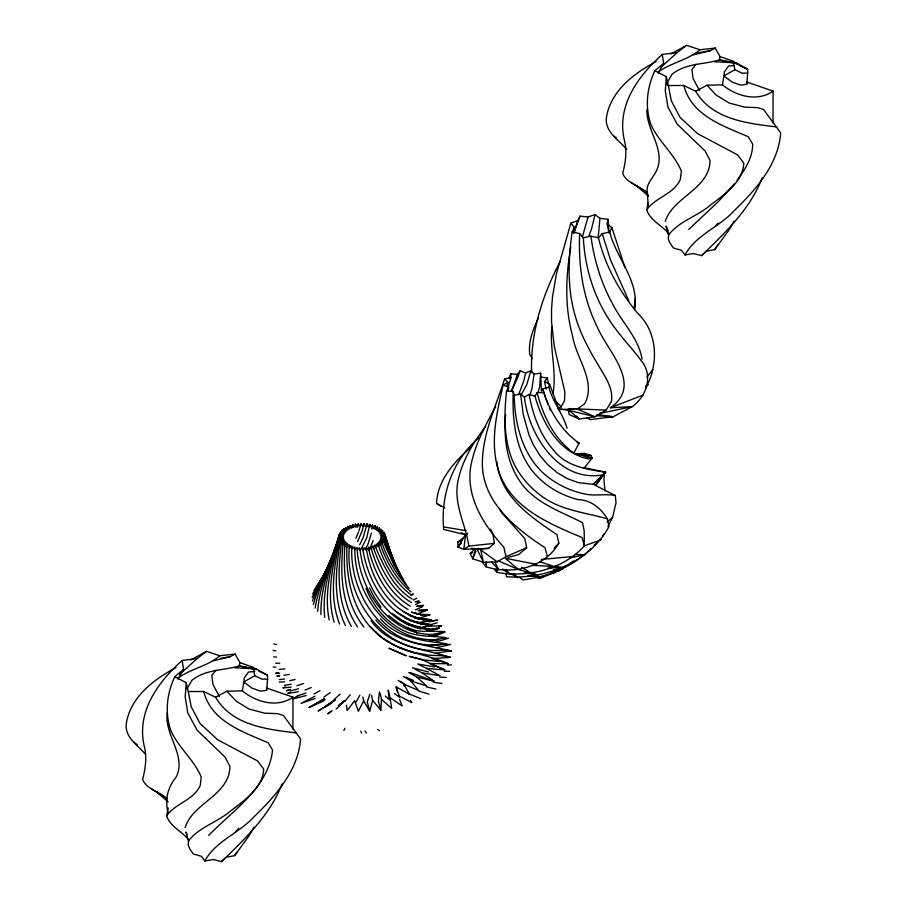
<?xml version="1.0" encoding="UTF-8"?>
<svg xmlns="http://www.w3.org/2000/svg" width="907" height="907" viewBox="0 0 907 907"><rect width="100%" height="100%" fill="white"/><g stroke="black" fill="none" stroke-linecap="round" stroke-linejoin="round"><path stroke-width="1.36" d="M377.391 529.609L377.403 526.888L373.446 528.486L375.079 525.856L371.496 527.738L372.55 525.017L369.398 527.137L369.852 524.359L367.199 526.684L367.04 523.895L364.909 526.4L364.149 523.645L362.585 526.287L361.224 523.611L360.238 526.343L358.322 523.781L357.029 527.545M531.638 372.811C530.153 333.923 542.023 296.033 559.948 261.908M607.327 518.815C585.616 512.58 562.283 510.562 543.168 497.24C530.039 487.932 519.133 475.665 512.648 460.835C503.521 438.727 504.077 414.272 506.56 390.917L513.203 391.439C512.285 417.742 514.62 445.768 530.13 467.978C541.649 483.896 559.018 494.746 577.94 499.587C591.024 500.006 600.717 508.067 607.327 518.815L609.005 526.514C590.242 561.841 545.22 579.754 506.56 576.716L506.004 574.278M579.641 233.609C578.258 265.683 582.884 298.528 597.498 327.404C607.826 351.893 643.437 384.874 610.377 407.731L632.258 406.642C646.702 396.302 653.539 375.294 641.26 360.703C633.324 349.875 623.982 340.17 615.966 329.4C595.797 303.187 585.026 270.637 583.326 237.747L579.641 233.609L572.192 231.818C567.771 261.522 567.226 292.496 576.863 321.282C582.067 336.758 589.788 351.213 598.303 365.09C604.663 376.337 613.903 388.151 611.295 401.869L606.057 410.1L594.89 416.732L579.267 419.079L569.086 414.499L568.27 408.898M292.893 729.024L292.995 697.143L266.533 688.005L266.601 690.386L260.377 691.111L251.795 687.994L243.756 681.985L254.765 675.715L261.987 679.173L267.61 679.128L267.44 675.216L256.262 668.935L239.255 665.942C223.53 670.658 205.549 669.207 192.001 680.239L186.989 688.889M634.594 309.672C639.73 281.034 616.25 258.438 609.742 231.954L611.896 227.68L607.191 223.893L607.837 219.256L599.946 218.281L595.015 214.596L588.042 216.954L580.095 216.149L577.702 220.605L574.029 233.224M772.991 123.001L773.093 91.119L746.642 81.981L746.699 84.374L740.486 85.099L731.892 81.97L723.865 75.973L734.863 69.703L742.096 73.161L747.708 73.116L747.549 69.193L736.359 62.912L719.364 59.93C703.628 64.646 685.647 63.184 672.098 74.227L667.098 82.877L667.359 85.371M511.786 390.94L517.364 374.364L520.142 370.827L525.652 373.049L530.878 370.612L534.076 374.024L540.629 373.208L539.665 386.541L538.032 392.765M357.63 626.986C341.134 602.996 340.216 572.668 342.993 544.688L347.528 543.701L344.807 546.003C342.982 574.04 345.884 604.289 363.911 627.088M599.946 218.281L598.201 237.509M320.885 614.549C320.284 586.285 331.769 559.97 339.74 533.395L344.569 533.475L340.703 531.797C332.302 558.111 319.593 583.484 317.665 611.443M551.887 326.667C549.461 349.07 556.977 371.587 552.964 393.797M371.541 695.374L372.652 700.487L380.838 710.181L381.484 699.41L380.078 693.107M374.897 528.6L375.079 525.856M188.565 839.837C182.103 831.277 169.688 826.436 166.684 815.744C175.346 803.387 193.724 800.223 200.266 785.428L201.241 777.038C194.019 759.749 178.566 747.731 170.811 730.543C164.666 712.687 166.809 693.628 174.768 676.701L186.23 682.699L185.175 696.791L187.76 712.868L197.102 730.18L225.049 757.084L229.936 766.449C229.584 795.201 192.828 802.82 185.164 827.479M187.057 834.531L185.924 832.025L188.475 841.072L188.18 844.871L189.88 849.099L193.338 854.009L201.32 856.276L204.869 860.981L213.406 859.553L221.523 861.65L226.16 857.274L234.607 855.664L249.255 835.528L253.915 827.229M668.674 233.825C662.201 225.253 649.797 220.424 646.782 209.732C655.444 197.363 673.833 194.211 680.363 179.416L681.338 171.015C674.128 153.725 658.675 141.719 650.92 124.531C644.775 106.675 646.918 87.605 654.877 70.689L666.339 76.676L665.273 90.768L667.858 106.856L677.212 124.168L705.158 151.072L710.045 160.437C709.693 189.189 672.926 196.808 665.262 221.455M668.289 231.013L666.021 226.013L668.572 235.06L668.289 238.858L669.99 243.076L673.436 247.985L681.418 250.253L684.966 254.969L693.504 253.541L701.621 255.638L706.27 251.25L714.716 249.652L729.364 229.505L734.024 221.206M505.63 414.51C503.714 436.675 506.276 460.053 518.487 479.168C532.885 502.478 559.585 510.845 582.543 522.715L584.176 530.81L584.391 545.776C563.701 569.437 527.307 577.793 497.081 572.453L494.598 569.687M486.22 561.762L485.835 566.75C511.945 574.868 544.279 568.122 558.871 543.191L556.909 534.597C530.55 516.933 500.12 496.401 496.9 461.754M266.601 690.386L267.61 679.128M478.647 437.843C452.366 460.654 440.337 495.245 443.716 529.45L466.652 535.028L467.74 533.078M746.699 84.374L747.708 73.116M634.231 308.233L634.741 302.734M441.199 506.503L436.539 503.396C437.401 480.574 454.033 461.958 470.461 447.695M534.076 374.024L531.99 388.389L529.926 395.339M379.375 691.916L378.389 701.247L380.838 710.181M634.299 308.493L635.41 297.927M345.386 625.433C332.642 599.312 335.737 569.403 340.306 541.694L345.113 541.388L341.486 543.236C337.789 571.104 336.69 601.318 351.417 626.431M645.614 388.083C658.822 364.988 658.074 332.472 637.746 313.368C619.379 291.408 605.173 265.762 598.473 237.804L602.248 233.689L609.742 231.954M497.512 568.768L497.081 572.453L496.832 569.755M372.04 529.144L372.55 525.017M461.425 532.863L466.652 535.028L465.631 534.631L463.794 549.302L488.624 548.338L494.326 543.361L492.955 533.804L490.574 529.144M508.158 391.008L508.657 387.232L503.124 385.044C496.923 412.334 489.939 441.085 497.954 468.783C509.167 507.228 548.452 523.441 582.09 537.534L584.391 545.776M358.322 523.781L357.936 526.559L355.465 524.167L354.535 526.74M418.989 622.712L431.437 619.798C394.613 619.969 370.101 580.469 366.36 547.511L368.82 549.914C374.682 573.383 386.915 596.681 408.127 609.595M570.752 247.044C565.719 276.284 564.608 306.702 572.487 335.567C575.741 357.812 596.681 381.473 584.72 403.717L577.442 409.023L558.236 409.567M292.995 697.143C277.44 708.186 256.08 702.256 242.384 690.873L243.756 681.985M773.093 91.119C757.549 102.174 736.178 96.244 722.494 84.861L723.865 75.973M366.043 588.405C373.299 606.602 386.643 622.61 404.533 631.057C417.571 637.281 432.197 635.66 446.108 637.61L429.555 640.92L438.671 639.435C388.774 643.97 353.197 592.815 354.886 546.944L351.746 549.064C350.204 600.139 391.076 654.083 446.38 643.721C422.855 640.727 396.983 638.177 380.452 618.778M167.262 712.868C164.099 734.919 186.74 755.316 176.275 776.902C167.489 787.695 164.768 799.214 168.112 812.989M369.852 524.359L366.643 538.1L361.61 548.055M573.269 232.884L574.301 227.317L570.888 223.099L577.702 220.605M334.184 622.179C325.987 594.516 332.846 565.719 338.991 538.407L343.776 538.803L339.467 540.073C334.082 567.601 329.048 597.033 339.603 624.005M166.684 815.744L168.203 808.001M239.924 662.575L239.255 665.942L256.522 669.559L253.087 667.246L239.924 662.575L235.106 654.094L219.913 655.761L206.467 651.362L190.708 660.013M646.782 209.732L648.052 203.27M720.022 56.563L719.364 59.93L736.62 63.535L733.196 61.234L720.022 56.563L715.204 48.071L700.023 49.749L686.565 45.35L670.817 54.001M595.015 214.596L591.557 228.847L588.904 235.99M315.148 608.121C318.436 587.385 327.189 568.19 335.046 548.894M486.651 562.85L485.835 566.75L482.637 562.487M367.04 523.895L363.038 537.896L359.671 544.778M371.394 533.225L367.709 545.005L365.249 549.234M506.9 386.405L507.863 382.3L504.621 378.899C496.299 405.27 483.85 430.859 482.479 458.908C479.848 499.791 514.099 527.557 544.982 547.726L547.431 556.615M530.878 370.612L526.786 384.647L521.049 395.044M607.939 526.298L612.52 517.568L616.012 502.92L615.331 495.551L593.314 484.327L578.462 482.66L567.612 478.771L556.977 472.547L547.59 464.543L539.835 455.371L533.713 445.484L529.064 435.235L523.237 414.465L520.55 394.023L514.19 395.271C514.7 423.07 521.786 452.423 542.431 472.32C554.098 483.125 568.519 490.404 584.017 493.827C594.414 496.378 605.037 493.487 615.331 495.551M525.652 373.049L523.827 380.668L518.668 394.681M588.042 216.954L582.464 236.591M567.034 428.217C563.009 413.955 552.669 401.812 548.826 387.198L549.574 384.103L544.517 381.564L547.34 378.038L540.844 377.074L540.629 373.208M324.751 617.406C321.588 589.096 331.679 561.875 339.127 535.039L343.594 536.116L338.878 536.729C332.041 563.803 323.493 591.852 329.207 619.969M364.149 523.645L362.176 530.844L357.551 541.536M362.845 697.029L363.65 700.93L369.671 711.133L372.652 700.487M313.38 604.64C318.176 585.287 327.336 567.521 335.386 549.404M508.339 386.597L510.981 377.675L510.72 373.809L517.364 374.364M475.767 548.508L472.694 558.78L483.465 562.306L497.172 561.841L505.981 556.728L526.638 547.692L524.768 538.577L501.775 512.727L499.757 509.303M570.888 223.099L556.399 273.88L552.465 297.111L551.547 309.287L551.524 321.736L554.381 346.848L564.868 391.949L564.562 400.486L561.297 406.812L557.816 408.513M373.185 540.515L369.115 550.424M358.934 530.958L361.224 523.611M369.852 694.15L367.278 702.029L369.671 711.133M341.077 532.897L342.007 530.289L346.655 531.071L343.64 528.883L342.687 531.423M424.17 626.658L423.047 627.02L431.902 624.844C393.071 624.526 368.639 585.196 363.061 550.47L364.047 547.737L365.975 550.3M520.142 370.827L517.364 378.514L511.253 390.86M580.095 216.149L573.78 232.589M351.723 527.386L352.732 524.745L355.691 526.956L355.465 524.167M312.371 601.058L317.541 587.555L330.602 560.832M344.603 530.073L345.556 527.613L349.717 529.03L347.732 526.491L346.791 528.883M351.746 549.064L352.8 546.343L349.218 548.213C345.182 602.577 387.119 657.484 445.326 649.797M349.229 527.851L350.136 525.527L353.56 527.5L352.732 524.745M508.838 378.673L510.72 373.809M335.499 547.715L338.753 539.404M204.869 860.981C215.344 841.254 239.233 833.091 253.994 816.822C275.649 795.881 298.346 770.304 300.568 738.91L283.438 715.453L277.553 713.65L264.617 713.163L248.971 709.002L236.069 701.077L226.943 691.225L215.549 697.256L203.724 691.519L188.259 691.542L186.23 682.699M684.966 254.969C695.442 235.242 719.342 227.067 734.092 210.798C755.746 189.858 778.444 164.292 780.678 132.898L763.535 109.43L757.651 107.638L744.715 107.151L729.069 102.99L716.167 95.054L707.041 85.213L695.658 91.244L683.821 85.496L668.368 85.53L666.339 76.676M355.85 538.293L358.424 532.182M475.96 551.161L472.694 558.78L470.234 553.542L474.928 548.701M282.122 783.897C269.969 815.257 245.083 838.692 221.523 861.65M762.231 177.874C750.078 209.245 725.192 232.68 701.621 255.638M538.395 318.028C533.123 329.32 528.18 341.599 529.722 354.286L532.296 358.719M312.144 597.43L318.312 584.335L329.91 563.394M572.192 231.818L574.301 227.317M343.889 730.475L344.921 728.332M363.65 700.93L358.378 711.269L354.626 700.714L347.154 710.589L346.44 705.215M602.713 536.264L604.017 533.769M495.641 406.506C486.22 424.011 476.424 441.618 471.844 461.141C463.658 493.862 482.683 524.065 503.895 547.216L505.981 556.728M574.006 452.706L579.154 443.172C560.843 430.451 548.871 410.032 542.749 388.842L548.826 387.198M575.265 453.761L584.391 453.432L590.899 455.45L592.192 457.978L588.541 458.919C559.143 452.99 542.363 423.07 535.017 396.257L537.069 392.561L543.781 392.674M312.711 593.824L325.976 571.183M356.088 701.995L359.875 695.216M177.976 679.207L183.599 669.377L182.114 660.489L197.193 658.505L206.467 651.362M658.074 73.184L663.697 63.354L662.223 54.477L677.291 52.493L686.565 45.35M506.56 390.917L508.657 387.232M354.433 549.721L357.097 547.386C358.503 590.48 391.677 640.115 439.43 633.846L428.807 636.045L444.498 631.567L426.993 631.272L438.954 628.245C394.942 636.408 364.512 588.926 360.147 550.424L361.712 547.783L363.061 550.47M465.631 534.631L457.99 547.091L463.794 549.302L468.84 546.082L494.326 543.361M349.218 548.213L350.85 545.583L346.893 547.193C345.816 577.396 351.984 610.286 375.033 631.714C394.488 651.997 424.011 652.881 448.319 663.731L429.816 663.595L444.804 669.865L426.471 668.391L417.719 663.992L434.476 666.928M234.607 855.664L236.772 852.206M714.716 249.652L717.596 245.037M314.06 590.276L323.38 576.081M188.475 841.072C198.452 827.501 216.32 822.672 229.108 812.162C243.246 800.915 262.667 788.977 263.699 769.079L257.509 760.894L217.567 739.715L199.971 723.423L191.218 706.802L188.259 691.542M668.572 235.06C678.549 221.489 696.429 216.66 709.217 206.138C723.355 194.903 742.776 182.965 743.797 163.067L737.606 154.87L697.676 133.703L680.08 117.4L671.316 100.779L668.368 85.53M602.044 476.13L595.786 485.336L605.627 472.23C586.602 469.27 565.855 466.425 553.259 449.827C539.756 434.328 532.726 414.397 529.11 394.42L524.405 397.187L520.55 394.023M737.153 180.142C744.885 169.564 752.81 157.682 752.651 144.077L748.309 136.776C722.981 125.756 691.565 115.62 683.821 85.496M316.169 586.863L322.359 578.519M485.494 426.8C473.091 442.571 462.593 460.166 458.205 479.928C452.808 503.147 465.654 523.963 468.84 546.082M215.945 670.205L211.83 675.443L212.907 684.422L219.46 696.655M696.054 64.193L691.939 69.42L693.005 78.41L699.558 90.632M584.414 467.763L592.192 457.978L574.947 453.421M646.827 377.074L652.779 369.682M345 701.156L350.227 694.705M461.402 542.964L457.99 547.091L457.899 542.08L464.475 536.933M357.256 550.175L359.387 547.669L360.147 550.424M734.715 183.509L717.993 201.932L688.764 229.414M715.419 226.149L717.993 223.201M235.31 832.161L238.745 828.238M346.893 547.193L349.082 544.699L344.807 546.003M377.403 526.888L375.203 529.371L379.477 528.067L379.636 530.799M554.075 548.27L558.871 543.191M519.722 577.362L522.727 579.913C547.873 576.705 573.315 566.739 591.194 548.418M594.074 545.379L596.953 542.341M662.223 54.477C637.938 76.256 616.295 105.915 624.39 140.358C627.338 151.548 625.32 162.704 622.746 173.588C626.975 183.497 639.843 186.06 647.394 192.783L648.222 206.977M182.114 660.489C157.841 682.268 136.186 711.938 144.292 746.37C147.229 757.56 145.222 768.717 142.648 779.612C146.866 789.509 159.734 792.072 167.296 798.795L150.777 788.274M605.003 490.88L603.937 480.018L604.391 472.683L605.627 472.23L593.314 484.327L605.627 472.23L584.131 467.717M208.667 835.426C232.906 810.348 268.495 787.491 272.554 750.1L268.211 742.799C242.883 731.768 211.456 721.643 203.724 691.519M336.168 709.104L344.773 700.771M677.291 52.493L660.715 67.481M197.193 658.505L179.586 674.4M334.173 699.512L340.114 694.093M325.125 699.49L323.266 701.122L309.162 707.517L324.014 698.98M526.638 547.692L518.623 554.551L507.965 557.556M379.477 528.067L376.768 530.38L381.291 529.393L378.094 531.491L382.799 530.844L379.183 532.692L383.99 532.386L385.305 538.259M334.966 700.113L330.726 703.673L318.13 711.043L322.586 708.05M654.877 70.689L663.697 63.354M174.768 676.701L183.599 669.377M338.685 705.669L344.717 700.669L338.334 705.623M330.953 711.417L327.778 713.888L332.143 710.6M645.931 386.359L648.108 384.647L645.818 386.087M607.021 521.865L612.52 517.568M700.023 49.749C687.835 60.066 671.237 62.753 658.289 71.857M178.191 677.88C191.139 668.765 207.737 666.078 219.913 655.761M325.579 706.825L334.989 699.875M306.192 695.544L293.879 698.673L298.312 695.431M293.879 698.673L297.927 695.726L305.976 693.005M556.977 570.628L553.735 572.986L551.071 572.929M323.799 697.109L330.216 692.608M411.018 595.423L413.275 593.87L412.549 594.334M565.469 566.467L559.732 570.424L539.654 578.575L535.652 577.283M570.061 563.304L573.507 560.923M324.819 706.564L334.853 699.83M342.993 544.688L346.191 542.59L341.486 543.236M425.961 626.794L428.263 625.445M656.112 61.608C633.868 73.342 610.626 91.051 606.432 117.434C604.527 131.855 618.812 139.689 626.59 149.406M176.003 667.62C153.759 679.366 130.517 697.075 126.322 723.446C124.406 737.368 137.875 745.123 145.528 754.42M503.124 385.044L507.863 382.3M309.162 707.517L324.207 698.878M290.115 692.177L287.791 693.492L298.369 691.678M314.015 693.968L320.137 690.635M413.229 600.071L416.789 598.144M697.948 53.082L693.265 54.771L710.238 50.735L715.204 48.071M213.156 660.795L230.129 656.747L235.106 654.094M431.755 630.728L436.721 628.109M430.496 631.442L436.664 628.245M439.135 626.964L441.596 625.694L425.508 626.59M472.649 552.306L470.234 553.542L472.638 552.352M461.606 540.198L457.899 542.08L461.731 540.413M415.451 604.561L420.168 602.237L417.594 602.441M415.315 609.901L422.639 606.545L420.043 606.556M314.944 696.259L301.033 703.379L315.137 698.492M305.001 690.136L311.237 687.517M285.365 686.894L282.871 687.914L291.045 687.143M433.818 636.623L445.144 631.998M417.753 613.835L427.254 609.992L419.249 610.071M340.306 541.694L344.309 540.119L339.467 540.073M383.99 532.386L379.988 533.951L384.817 533.996L388.207 546.57M610.377 407.731L642.984 395.112M440.439 626.136L441.596 625.694L439.169 626.624M426.993 631.272L433.081 628.948M584.221 545.889L601.284 539.631M290.251 689.456L286.419 690.817L290.308 689.456M278.064 672.552L275.569 673.379L279.571 673.311M418.467 618.472L429.873 614.821L416.177 613.994M296.884 685.692L303.641 683.538M435.995 642.02L448.546 638.143M582.816 555.277L585.434 554.483M423.047 627.02L437.276 622.724M384.817 533.996L380.521 535.266L385.305 535.663L391.824 556.195M290.546 690.794L298.471 688.832M429.204 621.885L437.446 620.071L424.306 621.783M289.798 680.692L295.092 679.479M416.279 601.715L418.977 601.103L415.089 601.829M435.961 647.723L450.586 644.503L444.94 644.095M581.875 453.976L584.391 453.432M603.076 474.792C559.177 483.012 528.826 435.553 524.405 397.187M438.954 628.245L423.909 631.476L416.857 630.796L407.538 627.871L417.118 632.939L397.765 622.621L388.718 615.502M569.913 557.839L584.777 554.721L575.355 554.449M583.326 237.747L590.922 236.171L598.473 237.804M599.595 413.456L632.258 406.642L613.257 416.732L590.196 419.59L586.84 417.798M338.991 538.407L343.538 537.466L338.878 536.729M385.305 535.663L380.759 536.615L385.418 537.352L396.416 567.929M504.621 378.899L510.981 377.675M554.381 571.353L559.732 570.424L556.932 570.22M699.116 52.651L710.238 50.735M220.401 658.425L230.129 656.747M279.639 675.432L276.862 675.919L279.605 676.055M284.299 685.363L291.204 684.229M283.857 675.227L289.367 674.4M417.209 606.329L423.603 605.4L416.619 606.012M436.018 653.085L451.233 650.943C424.793 644.673 394.137 643.233 375.849 619.934M385.418 537.352L380.702 537.964L385.169 539.03L399.908 574.879M446.38 643.721L429.249 645.807L436.721 644.922M553.304 569.664L562.952 568.598L559.063 568.099M733.672 65.519L728.582 66.052L724.092 72.277L724.455 76.211M254.844 671.407L248.473 672.076L243.994 678.289L244.471 683.549M471.3 548.327L480.608 549.177L488.624 548.338M541.309 559.438L574.097 556.433M279.288 679.536L284.56 679.06M447.582 665.171L451.539 664.842M279.141 669.366L284.798 668.947M418.104 610.649L427.254 609.992L424.159 610.989L418.989 610.649M371.02 620.751C389.591 646.623 422.741 648.55 450.473 657.394L432.083 658.595L448.319 663.731M339.127 535.039L343.934 534.779L339.74 533.395M385.169 539.03L380.35 539.302L384.557 540.685L390.826 556.082L402.844 578.779M548.032 567.975L561.977 567.465L555.152 566.047M707.041 85.213L722.494 84.861M226.943 691.225L242.384 690.873M279.209 682.03L284.73 681.905M444.317 671.316L449.657 671.271M275.739 663.21L279.707 663.21M424.612 614.81L429.873 614.821L424.691 615.513L420.485 614.923M384.557 540.685L379.716 540.595L383.582 542.273L394.057 565.322L406.631 585.026M442.967 655.761L429.328 655.262L412.526 652.303L399.953 648.154M569.222 408.569L606.057 410.1M714.478 61.733L736.359 62.912M234.38 667.745L256.262 668.935M532.205 565.333L554.415 566.569L539.79 561.796M273.222 666.996L275.875 667.155M596.557 415.735L613.257 416.732L596.885 414.488M439.77 677.087L446.391 677.506M273.699 656.861L276.533 657.065M417.061 618.721L420.984 619.016M424.907 619.311L431.437 619.798L414.862 617.712M577.408 454.26L590.899 455.45M527.772 575.798L540.209 576.897L535.005 574.902M340.703 531.797L345.488 532.239L342.007 530.289M383.582 542.273L378.809 541.842L382.278 543.781C388.049 560.299 397.13 575.605 409.136 588.348M439.328 661.498L424.011 659.945L409.216 656.351L422.072 659.786L444.804 669.865M433.421 682.291L441.8 683.47M441.573 649.525L451.233 650.943M273.064 650.41L275.819 650.818M419.147 622.939L422.968 623.506M425.519 623.891L431.902 624.844L412.719 621.227L422.809 624.504L404.681 617.508M414.907 669.105L422.118 672.903L439.986 675.692L426.471 668.391M559.528 408.876L568.995 410.383L594.89 416.732L577.442 409.023M382.278 543.781L377.629 543.01L380.657 545.186C386.881 562.782 396.416 579.743 410.916 591.817M443.931 526.956L466.051 530.663M524.235 572.873L537.715 575.174L531.627 572.306M776.743 126.969C747.164 123.273 712.414 119.701 695.658 91.244M296.634 732.981C267.055 729.296 232.317 725.713 215.549 697.256M536.74 564.403L505.312 558.304L518.067 569.29L498.011 560.775M577.022 442.741L579.154 443.172M584.119 456.232L592.192 457.978M414.794 617.962L424.238 620.048L409.046 615.161M426.551 686.973L435.95 689.037M439.872 654.979L450.473 657.394M273.823 643.97L276.465 644.571M417.798 626.794L431.267 629.889L409.817 624.492M408.774 672.563L416.823 677.076L433.943 681.123L422.118 672.903M343.64 528.883L348.073 529.994L345.556 527.613M380.657 545.186L376.212 544.087L378.741 546.467C385.226 565.231 395.441 583.689 411.925 595.4M411.642 612.123L424.691 615.513L411.642 612.248M412.504 667.835L428.478 671.962M516.287 569.006L530.935 572.975L521.604 567.306M418.796 691.032L428.943 694.15M529.11 394.42L535.017 396.257M403.4 676.441L410.667 680.817L426.766 686.089L416.823 677.076M413.864 652.757L395.951 646.09L381.586 637.258L370.158 626.737M378.741 546.467L374.58 545.05C383.446 564.891 392.436 587.112 412.141 599.028M410.225 672.586L433.943 681.123M410.1 615.785L414.964 617.622L402.753 611.205M408.161 693.526L420.882 698.707M410.996 624.968L420.417 628.823L400.883 619.912L408.717 624.878L392.266 613.438M478.374 548.202L497.172 561.841M347.732 526.491L351.553 528.191L350.136 525.527M376.564 547.59L372.743 545.878C380.43 567.589 390.906 590.366 411.574 602.633M405.996 677.11L413.467 680.545M740.021 65.587L747.549 69.193L731.904 61.631M258.665 670.999L267.44 675.216M404.647 617.633L412.232 621.363L395.327 611.137M398.094 695.374L411.891 702.642L410.497 700.385M436.539 503.396L444.861 507.852M397.266 691.712L396.155 686.837L409.488 694.252L403.74 684.093L398.094 680.409M510.868 573.802L517.738 577.634L513.747 573.598M374.16 548.554L370.736 546.581C376.995 569.902 388.899 593.371 410.236 606.182M400.236 681.327L404.681 683.957M630.875 182.262L647.394 192.783C645.387 184.28 653.119 177.942 656.385 170.879C666.362 150.177 646.147 130.574 646.918 109.532M377.505 729.421L379.568 730.736M640.92 188.679L636.805 186.026L648.278 195.923M161.843 795.36L156.696 792.038L168.169 801.935M388.321 690.261L390.01 697.698L402.107 705.907L399.602 699.32M394.375 693.549L399.658 697.336L396.155 686.837M614.175 136.333L616.25 137.83M134.077 742.345L137.184 744.602M502.659 569.04L510.04 574.516L506.117 569.449M371.564 549.325L368.593 547.125L368.82 549.914M570.764 450.756L572.668 452.298M568.995 410.383L579.267 419.079L576.467 416.177M569.845 449.963C552.397 435.553 542.613 414.068 537.069 392.561M381.484 699.41L391.699 708.435L390.01 697.698M385.35 696.043L389.239 699.682L388.185 690.352M554.506 400.055L561.297 406.812M491.345 561.807L498.895 569.857L494.961 562.385M645.773 192.715L648.437 195.799M410.667 680.817L418.58 690.476L403.74 684.093L404.273 686.497M644.866 191.728L648.324 195.991M380.951 607.066L374.58 597.781L369.568 587.985M364.977 731.031L366.315 733.117M476.753 548.474L483.465 562.306L480.608 549.177M628.902 300.999L610.547 259.992L602.248 233.689M549.336 407.855L550.402 410.406M360.793 731.087L361.666 733.253M559.472 410.939L549.574 384.103M545.753 398.388L547.839 404.159M611.896 227.68L624.98 267.61M542.749 388.842L545.334 397.232M392.13 557.317L392.742 559.585M513.203 391.439L514.19 395.271M544.517 381.564L546.105 389.069M733.196 61.234L734.863 69.703M253.087 667.246L254.765 675.715M607.191 223.893L608.665 231.466M547.34 378.038L548.44 383.854M642.077 359.161C638.539 337.563 621.284 321.917 612.032 302.745C600.831 282.145 593.983 259.379 590.922 236.171M607.837 219.256L608.642 226.251M540.844 377.074L541.411 391.234M608.722 227.6L609.062 233.008M406.087 655.738L389.08 648.301L406.087 655.738"/></g></svg>
